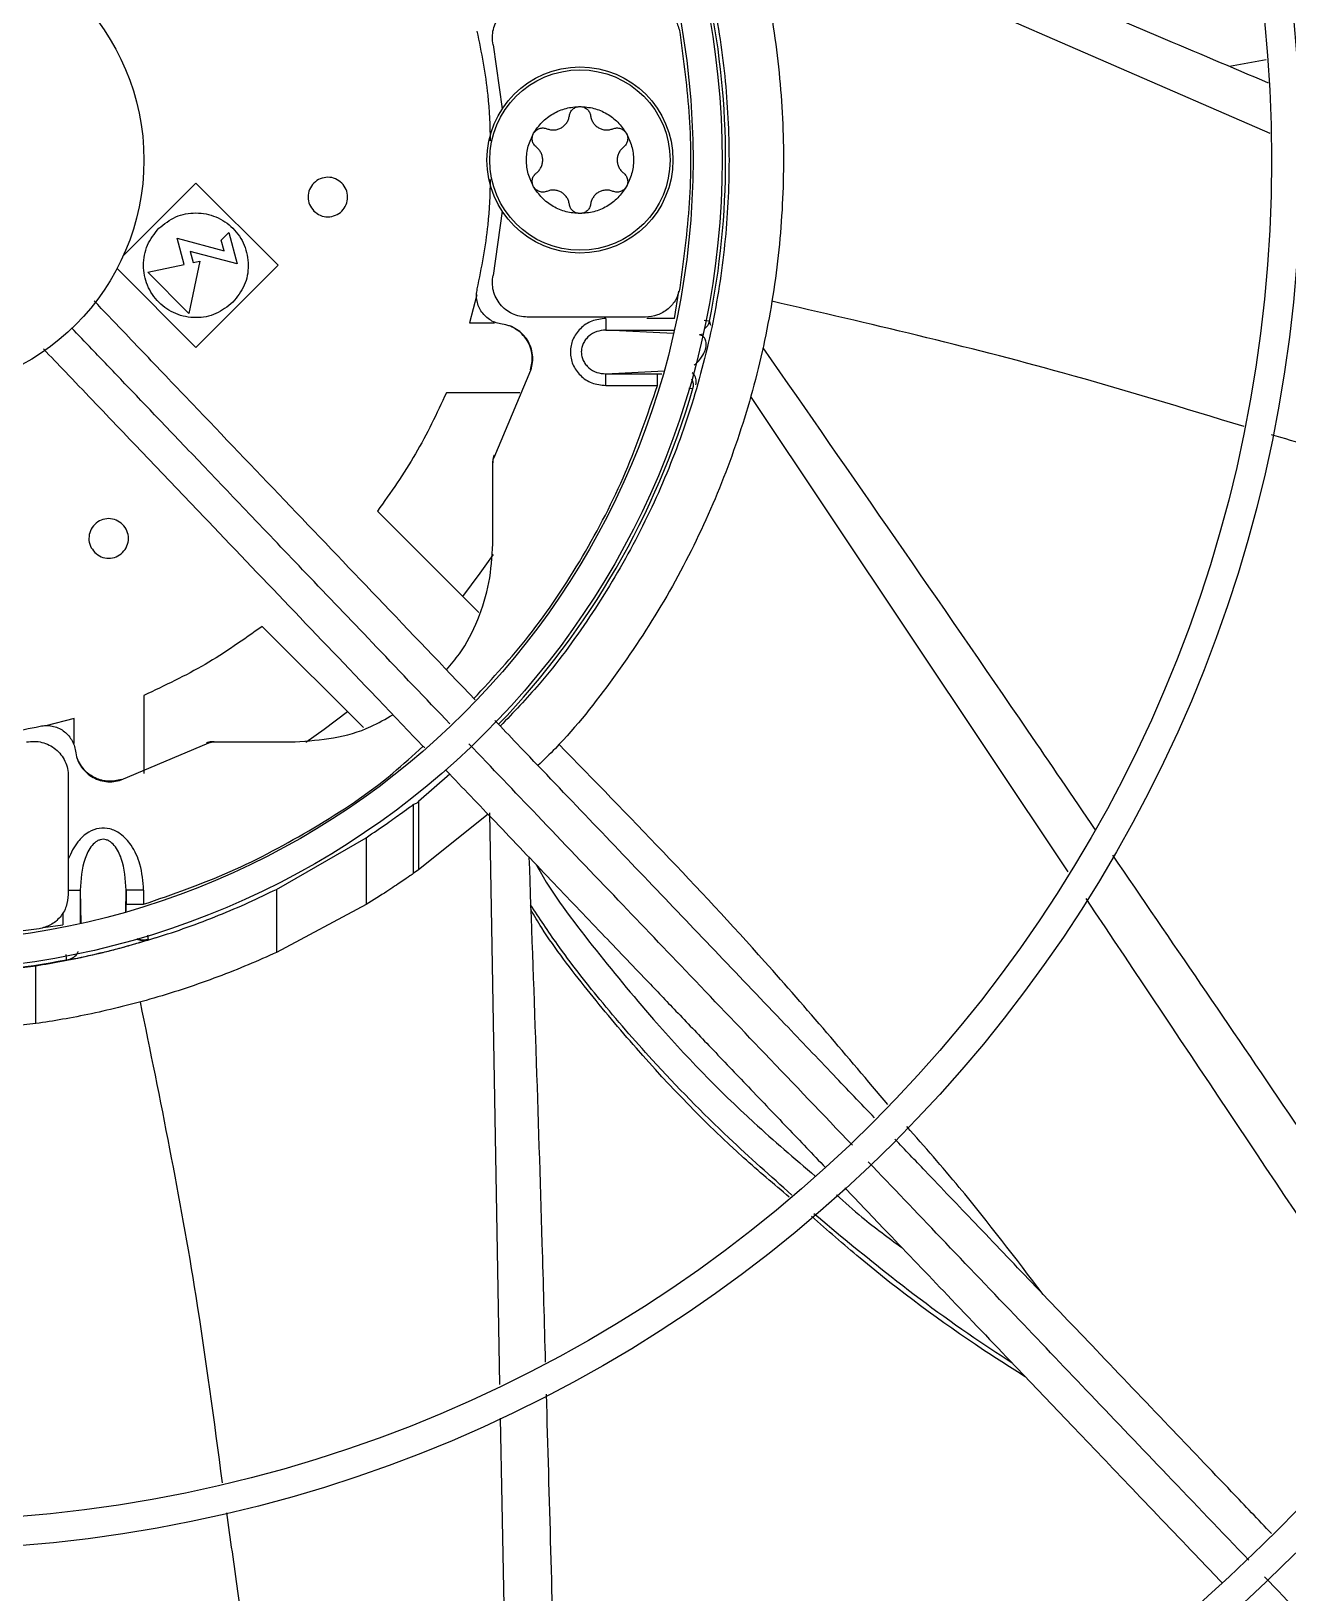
# Model space of a CAD drawing. Header units: inches. Extents: x 1229 to 1453, y -1023 to -720.
# Drawn here: x 1307.08 to 1311.33, y -810.11 to -804.82 of the extents above; entities that cross this region are included whole.
import ezdxf

# ---------------------------------------------------------------- set-up
doc = ezdxf.new("R2010")
doc.units = ezdxf.units.IN
doc.header["$MEASUREMENT"] = 0

msp = doc.modelspace()

# ---------------------------------------------------------------- linework, layer by layer
at = {"color": 18, "linetype": 'Continuous', "lineweight": 25, "true_color": 0x000000}
for p, q in [((1311.2742, -805.1707), (1309.4975, -804.3972)), ((1308.6434, -804.8704), (1308.6743, -805.088)), ((1311.2607, -804.9219), (1311.1368, -804.9438)), ((1307.3919, -805.5839), (1307.6372, -805.3386)), ((1307.6372, -805.3386), (1307.9156, -805.617)), ((1308.6743, -805.4336), (1308.6434, -805.6512)), ((1307.5973, -805.6145), (1307.5734, -805.5254)), ((1307.5734, -805.5254), (1307.7327, -805.5681)), ((1307.7228, -805.5314), (1307.7486, -805.5057)), ((1307.7327, -805.5681), (1307.7228, -805.5314)), ((1307.7486, -805.5057), (1307.7772, -805.6126)), ((1307.6511, -805.6031), (1307.6136, -805.7799)), ((1307.618, -805.5699), (1307.6282, -805.608)), ((1307.7772, -805.6126), (1307.618, -805.5699)), ((1307.6282, -805.608), (1307.6511, -805.6031)), ((1307.6372, -805.8954), (1307.3702, -805.6284)), ((1307.4744, -805.6407), (1307.5973, -805.6145)), ((1307.6136, -805.7799), (1307.4744, -805.6407)), ((1307.9156, -805.617), (1307.6372, -805.8954)), ((1309.2576, -805.7969), (1309.2719, -805.7049)), ((1308.5888, -805.7168), (1308.5636, -805.812)), ((1308.5636, -805.812), (1308.6487, -805.812)), ((1309.1594, -805.7923), (1308.7593, -805.7923)), ((1309.2576, -805.7969), (1309.1645, -805.7969)), ((1309.3808, -805.8209), (1309.3763, -805.8061)), ((1309.2545, -805.8479), (1309.0253, -805.8363)), ((1309.0253, -805.8363), (1309.2571, -805.8363)), ((1308.6467, -806.2679), (1308.7718, -805.9714)), ((1308.7718, -805.9714), (1308.7699, -805.9711)), ((1309.0253, -805.9845), (1309.2223, -805.9746)), ((1309.0253, -805.9845), (1309.1999, -805.9845)), ((1309.0253, -806.0239), (1309.1999, -806.0239)), ((1309.1999, -805.9845), (1309.215, -805.9845)), ((1308.7345, -806.0482), (1308.4856, -806.0482)), ((1310.5911, -807.6698), (1309.5162, -806.0608)), ((1308.6424, -806.2776), (1308.6424, -806.286)), ((1308.6424, -806.56), (1308.6424, -806.286)), ((1308.6467, -806.2679), (1308.6467, -806.2598)), ((1308.2519, -806.4491), (1308.5948, -806.792)), ((1308.2049, -807.1816), (1307.8622, -806.8389)), ((1307.4613, -807.0725), (1307.4613, -807.3371)), ((1307.225, -807.1506), (1307.1298, -807.1758)), ((1307.225, -807.2357), (1307.225, -807.1506)), ((1307.3845, -807.3588), (1307.681, -807.2337)), ((1307.6729, -807.2336), (1307.681, -807.2337)), ((1307.6991, -807.2293), (1307.6906, -807.2293)), ((1307.6991, -807.2293), (1307.9731, -807.2293)), ((1307.2054, -807.3462), (1307.2054, -807.7463)), ((1308.4969, -807.3394), (1308.3912, -807.4322)), ((1307.3845, -807.3588), (1307.3842, -807.3568)), ((1308.3734, -807.442), (1308.3868, -807.4357)), ((1308.3734, -807.442), (1308.3734, -807.6754)), ((1308.3868, -807.4357), (1308.3912, -807.4322)), ((1308.3912, -807.4322), (1308.3912, -807.6627)), ((1308.6265, -807.4751), (1308.3912, -807.6627)), ((1308.6669, -809.4053), (1308.6324, -807.4705)), ((1307.9102, -807.729), (1308.214, -807.5541)), ((1308.214, -807.5541), (1308.214, -807.7801)), ((1308.3912, -807.6627), (1308.3734, -807.6754)), ((1307.2054, -807.7317), (1307.2457, -807.7317)), ((1307.2457, -807.7317), (1307.2474, -807.8444)), ((1307.2457, -807.7317), (1307.2457, -807.8448)), ((1307.4001, -807.8058), (1307.4012, -807.7317)), ((1307.4012, -807.7317), (1307.4012, -807.7797)), ((1307.4602, -807.7317), (1307.4602, -807.7797)), ((1307.9102, -807.729), (1307.9102, -807.9423)), ((1307.1867, -807.8101), (1307.1867, -807.8493)), ((1307.4011, -807.8015), (1307.4012, -807.7797)), ((1308.214, -807.7801), (1307.9102, -807.9423)), ((1307.1202, -807.858), (1307.1867, -807.8493)), ((1307.4764, -807.8983), (1307.4758, -807.8989)), ((1307.199, -807.9673), (1307.2006, -807.9678)), ((1307.0952, -807.9889), (1306.8914, -808.014)), ((1307.0952, -808.1833), (1307.0952, -807.9889)), ((1307.0952, -808.1833), (1306.8914, -808.2055))]:
    msp.add_line(p, q, dxfattribs=at)
at = {"color": 18, "linetype": 'Continuous', "lineweight": 25, "true_color": 0x000000, "flags": 128}
for points in [[(1309.3548, -805.8502), (1309.3489, -805.8517), (1309.3422, -805.8523)], [(1308.5406, -806.7378), (1308.6003, -806.659), (1308.645, -806.5953)], [(1308.0099, -807.2308), (1308.0721, -807.1872), (1308.1508, -807.1275)]]:
    msp.add_lwpolyline(points, dxfattribs=at)
at = {"color": 18, "linetype": 'Continuous', "lineweight": 25, "true_color": 0x000000}
for centre, radius in [((1306.6739, -805.2608), 11.7126), ((1306.6739, -805.2608), 8.5704), ((1306.6739, -805.2608), 8.472), ((1306.6739, -805.2608), 6.6478), ((1306.6739, -805.2608), 6.5493), ((1306.6739, -805.2608), 4.7037), ((1306.6739, -805.2608), 4.6053), ((1306.6739, -805.2608), 2.745), ((1306.6739, -805.2608), 2.6465), ((1306.6739, -805.2608), 0.7874), ((1308.9376, -805.2608), 0.315), ((1308.9376, -805.2608), 0.3053)]:
    msp.add_circle(centre, radius, dxfattribs=at)
for centre, radius, start, end in [((1306.6739, -805.2608), 2.7569, 348.5929, 11.4071), ((1309.3377, -805.7983), 0.0394, 302.4223, 348.5824), ((1309.2825, -806.0225), 0.0394, 343.7311, 29.8927), ((1306.6739, -805.2608), 2.7569, 316.1598, 343.7218), ((1306.6739, -805.2608), 2.7569, 262.2932, 280.98), ((1306.6739, -805.2608), 12.9331, 283.26667, 346.73333)]:
    msp.add_arc(centre, radius, start, end, dxfattribs=at)
for points, knots in [([(1294.9643, -805.2608), (1294.9692, -805.0053), (1294.9788, -804.4944), (1295.0568, -803.7313), (1295.181, -802.9748), (1295.3553, -802.228), (1295.5778, -801.4942), (1295.8479, -800.7766), (1296.1644, -800.0781), (1296.5259, -799.4019), (1296.9308, -798.7507), (1297.3774, -798.1274), (1297.8639, -797.5347), (1298.3881, -796.975), (1298.9477, -796.4508), (1299.5405, -795.9644), (1300.1637, -795.5177), (1300.8149, -795.1128), (1301.4912, -794.7513), (1302.1896, -794.4349), (1302.9073, -794.1648), (1303.641, -793.9422), (1304.3878, -793.7681), (1305.1444, -793.6432), (1305.9075, -793.568), (1306.6739, -793.5429), (1307.4402, -793.568), (1308.2033, -793.6432), (1308.9599, -793.7681), (1309.7067, -793.9422), (1310.4404, -794.1648), (1311.1581, -794.4349), (1311.8565, -794.7513), (1312.5328, -795.1128), (1313.184, -795.5177), (1313.8073, -795.9644), (1314.4, -796.4508), (1314.9597, -796.975), (1315.4838, -797.5347), (1315.9703, -798.1274), (1316.4169, -798.7507), (1316.8218, -799.4019), (1317.1833, -800.0781), (1317.4998, -800.7766), (1317.7699, -801.4942), (1317.9924, -802.228), (1318.1667, -802.9748), (1318.2909, -803.7313), (1318.3689, -804.4944), (1318.3786, -805.0053), (1318.3834, -805.2608)], [0, 0, 0, 0, 0.020833, 0.041667, 0.0625, 0.083333, 0.104167, 0.125, 0.145833, 0.166667, 0.1875, 0.208333, 0.229167, 0.25, 0.270833, 0.291667, 0.3125, 0.333333, 0.354167, 0.375, 0.395833, 0.416667, 0.4375, 0.458333, 0.479167, 0.5, 0.520833, 0.541667, 0.5625, 0.583333, 0.604167, 0.625, 0.645833, 0.666667, 0.6875, 0.708333, 0.729167, 0.75, 0.770833, 0.791667, 0.8125, 0.833333, 0.854167, 0.875, 0.895833, 0.916667, 0.9375, 0.958333, 0.979167, 1, 1, 1, 1]), ([(1308.8877, -803.3086), (1308.9493, -803.3818), (1309.0775, -803.5342), (1309.24, -803.7901), (1309.3806, -804.0669), (1309.4907, -804.3574), (1309.5699, -804.6577), (1309.6172, -804.9646), (1309.632, -805.2748), (1309.6142, -805.5849), (1309.564, -805.8914), (1309.482, -806.191), (1309.3689, -806.4802), (1309.2266, -806.7564), (1309.0543, -807.0143), (1308.9094, -807.1997), (1308.8153, -807.2907), (1308.7954, -807.3099)], [0, 0, 0, 0, 0.065205, 0.135665, 0.206125, 0.276585, 0.347045, 0.417505, 0.487965, 0.558425, 0.628885, 0.699345, 0.769805, 0.840265, 0.910725, 0.981186, 1, 1, 1, 1]), ([(1308.7531, -803.4372), (1308.7992, -803.4904), (1308.9076, -803.6156), (1309.0512, -803.8338), (1309.186, -804.0854), (1309.2934, -804.3501), (1309.3732, -804.6243), (1309.4243, -804.9053), (1309.4463, -805.19), (1309.4389, -805.4755), (1309.4022, -805.7587), (1309.3365, -806.0366), (1309.2426, -806.3063), (1309.1216, -806.5651), (1308.9739, -806.8092), (1308.823, -807.0151), (1308.7126, -807.1301), (1308.668, -807.1766)], [0, 0, 0, 0, 0.051393, 0.120749, 0.190107, 0.259464, 0.328821, 0.398178, 0.467535, 0.536892, 0.606249, 0.675606, 0.744963, 0.81432, 0.883677, 0.953035, 1, 1, 1, 1]), ([(1309.4434, -804.2368), (1309.9281, -804.4373), (1310.5375, -804.6892), (1311.144, -804.9467), (1311.268, -804.9994)], [0, 0, 0, 0, 0.7955568, 1, 1, 1, 1]), ([(1308.6434, -804.8704), (1308.6423, -804.8617), (1308.64, -804.8445), (1308.6438, -804.8184), (1308.6529, -804.7938), (1308.6672, -804.7718), (1308.686, -804.7535), (1308.7084, -804.7398), (1308.7332, -804.731), (1308.7506, -804.7299), (1308.7593, -804.7293)], [0, 0, 0, 0, 0.125, 0.250001, 0.374997, 0.5, 0.624996, 0.749999, 0.875018, 1, 1, 1, 1]), ([(1309.1594, -804.7293), (1309.1732, -804.7307), (1309.201, -804.7336), (1309.2372, -804.7556), (1309.2649, -804.7877), (1309.2722, -804.8146), (1309.2759, -804.828)], [0, 0, 0, 0, 0.249982, 0.500003, 0.749993, 1, 1, 1, 1]), ([(1308.6353, -805.1963), (1308.6336, -805.1446), (1308.6295, -805.0195), (1308.6046, -804.8968), (1308.59, -804.8248)], [0, 0, 0, 0, 0.413893, 1, 1, 1, 1]), ([(1309.2759, -804.828), (1309.2886, -804.9238), (1309.314, -805.1154), (1309.314, -805.4062), (1309.2886, -805.5978), (1309.2759, -805.6936)], [0, 0, 0, 0, 0.333333, 0.666667, 1, 1, 1, 1]), ([(1308.7808, -805.1702), (1308.7897, -805.1571), (1308.8076, -805.131), (1308.8462, -805.1024), (1308.8902, -805.0833), (1308.9218, -805.0809), (1308.9376, -805.0797)], [0, 0, 0, 0, 0.25, 0.50001, 0.750001, 1, 1, 1, 1]), ([(1308.826, -805.1549), (1308.83, -805.1562), (1308.838, -805.1589), (1308.8508, -805.1594), (1308.8632, -805.1571), (1308.8749, -805.1521), (1308.8851, -805.1445), (1308.8932, -805.1348), (1308.8992, -805.1236), (1308.9009, -805.1153), (1308.9017, -805.1112)], [0, 0, 0, 0, 0.125011, 0.250006, 0.375015, 0.500015, 0.625016, 0.749997, 0.875001, 1, 1, 1, 1]), ([(1308.9017, -805.1112), (1308.9027, -805.1069), (1308.9048, -805.0984), (1308.9133, -805.0882), (1308.9246, -805.0811), (1308.9333, -805.0802), (1308.9376, -805.0797)], [0, 0, 0, 0, 0.250018, 0.500039, 0.749991, 1, 1, 1, 1]), ([(1308.9376, -805.0797), (1308.942, -805.0802), (1308.9507, -805.0811), (1308.962, -805.0882), (1308.9705, -805.0984), (1308.9726, -805.1069), (1308.9736, -805.1112)], [0, 0, 0, 0, 0.249996, 0.500014, 0.750022, 1, 1, 1, 1]), ([(1308.9376, -805.0797), (1308.9534, -805.0809), (1308.9851, -805.0833), (1309.0291, -805.1024), (1309.0676, -805.131), (1309.0855, -805.1571), (1309.0945, -805.1702)], [0, 0, 0, 0, 0.250018, 0.500003, 0.750006, 1, 1, 1, 1]), ([(1308.9736, -805.1112), (1308.9744, -805.1153), (1308.9761, -805.1236), (1308.982, -805.1348), (1308.9902, -805.1445), (1309.0004, -805.1521), (1309.012, -805.1571), (1309.0245, -805.1594), (1309.0373, -805.1589), (1309.0452, -805.1562), (1309.0492, -805.1549)], [0, 0, 0, 0, 0.125008, 0.249988, 0.374997, 0.499996, 0.624993, 0.749999, 0.874992, 1, 1, 1, 1]), ([(1308.7808, -805.3513), (1308.7739, -805.3371), (1308.7602, -805.3085), (1308.7547, -805.2608), (1308.7602, -805.2131), (1308.7739, -805.1845), (1308.7808, -805.1702)], [0, 0, 0, 0, 0.25, 0.5, 0.75, 1, 1, 1, 1]), ([(1308.7901, -805.2171), (1308.7869, -805.2141), (1308.7806, -805.2081), (1308.7759, -805.1956), (1308.7755, -805.1822), (1308.779, -805.1742), (1308.7808, -805.1702)], [0, 0, 0, 0, 0.24999, 0.499996, 0.749992, 1, 1, 1, 1]), ([(1308.7808, -805.1702), (1308.7834, -805.1667), (1308.7885, -805.1596), (1308.8003, -805.1534), (1308.8135, -805.1511), (1308.8218, -805.1536), (1308.826, -805.1549)], [0, 0, 0, 0, 0.24999, 0.499993, 0.749963, 1, 1, 1, 1]), ([(1309.0492, -805.1549), (1309.0534, -805.1536), (1309.0618, -805.1511), (1309.075, -805.1534), (1309.0868, -805.1596), (1309.0919, -805.1667), (1309.0945, -805.1702)], [0, 0, 0, 0, 0.2499487, 0.5000075, 0.7500107, 1, 1, 1, 1]), ([(1309.0945, -805.1702), (1309.0963, -805.1742), (1309.0998, -805.1822), (1309.0993, -805.1956), (1309.0947, -805.2081), (1309.0883, -805.2141), (1309.0852, -805.2171)], [0, 0, 0, 0, 0.250016, 0.500021, 0.750002, 1, 1, 1, 1]), ([(1309.0945, -805.1702), (1309.1013, -805.1845), (1309.1151, -805.2131), (1309.1206, -805.2608), (1309.1151, -805.3085), (1309.1013, -805.3371), (1309.0945, -805.3513)], [0, 0, 0, 0, 0.25, 0.5, 0.75, 1, 1, 1, 1]), ([(1308.7901, -805.3045), (1308.7933, -805.3017), (1308.7996, -805.2961), (1308.8064, -805.2853), (1308.8107, -805.2734), (1308.8121, -805.2608), (1308.8107, -805.2482), (1308.8064, -805.2363), (1308.7996, -805.2255), (1308.7933, -805.2199), (1308.7901, -805.2171)], [0, 0, 0, 0, 0.125011, 0.250004, 0.375001, 0.5, 0.624999, 0.749996, 0.874989, 1, 1, 1, 1]), ([(1309.0852, -805.2171), (1309.082, -805.2199), (1309.0757, -805.2255), (1309.0689, -805.2363), (1309.0646, -805.2482), (1309.0632, -805.2608), (1309.0646, -805.2734), (1309.0689, -805.2853), (1309.0757, -805.2961), (1309.082, -805.3017), (1309.0852, -805.3045)], [0, 0, 0, 0, 0.125011, 0.250004, 0.375001, 0.5, 0.624999, 0.749996, 0.874989, 1, 1, 1, 1]), ([(1318.3834, -805.2608), (1318.3786, -805.5163), (1318.3689, -806.0272), (1318.2909, -806.7903), (1318.1667, -807.5468), (1317.9924, -808.2936), (1317.7699, -809.0274), (1317.4998, -809.745), (1317.1833, -810.4435), (1316.8218, -811.1197), (1316.4169, -811.7709), (1315.9703, -812.3942), (1315.4838, -812.9869), (1314.9597, -813.5466), (1314.4, -814.0708), (1313.8073, -814.5572), (1313.184, -815.0039), (1312.5328, -815.4088), (1311.8565, -815.7703), (1311.1581, -816.0867), (1310.4404, -816.3568), (1309.7067, -816.5794), (1308.9599, -816.7535), (1308.2033, -816.8784), (1307.4402, -816.9536), (1306.6739, -816.9787), (1305.9075, -816.9536), (1305.1444, -816.8784), (1304.3878, -816.7535), (1303.641, -816.5794), (1302.9073, -816.3568), (1302.1896, -816.0867), (1301.4912, -815.7702), (1300.8149, -815.4088), (1300.1637, -815.0039), (1299.5405, -814.5572), (1298.9477, -814.0708), (1298.3881, -813.5466), (1297.8639, -812.9869), (1297.3774, -812.3942), (1296.9308, -811.7709), (1296.5259, -811.1197), (1296.1644, -810.4435), (1295.8479, -809.745), (1295.5778, -809.0274), (1295.3553, -808.2936), (1295.181, -807.5468), (1295.0568, -806.7903), (1294.9788, -806.0272), (1294.9692, -805.5163), (1294.9643, -805.2608)], [0, 0, 0, 0, 0.020833, 0.041667, 0.0625, 0.083333, 0.104167, 0.125, 0.145833, 0.166667, 0.1875, 0.208333, 0.229167, 0.25, 0.270833, 0.291667, 0.3125, 0.333333, 0.354167, 0.375, 0.395833, 0.416667, 0.4375, 0.458333, 0.479167, 0.5, 0.520833, 0.541667, 0.5625, 0.583333, 0.604167, 0.625, 0.645833, 0.666667, 0.6875, 0.708333, 0.729167, 0.75, 0.770833, 0.791667, 0.8125, 0.833333, 0.854167, 0.875, 0.895833, 0.916667, 0.9375, 0.958333, 0.979167, 1, 1, 1, 1]), ([(1308.1315, -805.3387), (1308.1246, -805.3333), (1308.1108, -805.3223), (1308.0841, -805.3175), (1308.0579, -805.3226), (1308.0356, -805.3375), (1308.0207, -805.3598), (1308.0156, -805.386), (1308.0204, -805.4127), (1308.0314, -805.4265), (1308.0368, -805.4334)], [0, 0, 0, 0, 0.124991, 0.250006, 0.374998, 0.499989, 0.624997, 0.749994, 0.874992, 1, 1, 1, 1]), ([(1308.0368, -805.4334), (1308.0438, -805.4389), (1308.0576, -805.4498), (1308.0843, -805.4547), (1308.1104, -805.4495), (1308.1327, -805.4346), (1308.1476, -805.4123), (1308.1528, -805.3862), (1308.1479, -805.3595), (1308.137, -805.3457), (1308.1315, -805.3387)], [0, 0, 0, 0, 0.124991, 0.249983, 0.374998, 0.499989, 0.624997, 0.749994, 0.874992, 1, 1, 1, 1]), ([(1308.59, -805.6967), (1308.6046, -805.6248), (1308.6294, -805.5027), (1308.6335, -805.3783), (1308.6352, -805.3272)], [0, 0, 0, 0, 0.589248, 1, 1, 1, 1]), ([(1308.7808, -805.3513), (1308.779, -805.3474), (1308.7755, -805.3394), (1308.7759, -805.326), (1308.7806, -805.3135), (1308.7869, -805.3075), (1308.7901, -805.3045)], [0, 0, 0, 0, 0.250008, 0.500004, 0.75001, 1, 1, 1, 1]), ([(1309.0852, -805.3045), (1309.0883, -805.3075), (1309.0947, -805.3135), (1309.0993, -805.326), (1309.0998, -805.3394), (1309.0963, -805.3474), (1309.0945, -805.3513)], [0, 0, 0, 0, 0.249998, 0.499979, 0.749984, 1, 1, 1, 1]), ([(1308.826, -805.3667), (1308.8218, -805.368), (1308.8135, -805.3705), (1308.8003, -805.3682), (1308.7885, -805.362), (1308.7834, -805.3549), (1308.7808, -805.3513)], [0, 0, 0, 0, 0.250037, 0.500007, 0.75001, 1, 1, 1, 1]), ([(1308.9376, -805.4419), (1308.9218, -805.4407), (1308.8902, -805.4383), (1308.8462, -805.4192), (1308.8076, -805.3906), (1308.7897, -805.3644), (1308.7808, -805.3513)], [0, 0, 0, 0, 0.2499995, 0.4999904, 0.7499998, 1, 1, 1, 1]), ([(1308.9017, -805.4104), (1308.9009, -805.4063), (1308.8992, -805.398), (1308.8932, -805.3868), (1308.8851, -805.3771), (1308.8749, -805.3695), (1308.8632, -805.3645), (1308.8508, -805.3622), (1308.838, -805.3627), (1308.83, -805.3654), (1308.826, -805.3667)], [0, 0, 0, 0, 0.1249992, 0.2500029, 0.374984, 0.4999854, 0.624985, 0.7499936, 0.8749892, 1, 1, 1, 1]), ([(1309.0945, -805.3513), (1309.0855, -805.3644), (1309.0676, -805.3906), (1309.0291, -805.4192), (1308.9851, -805.4383), (1308.9534, -805.4407), (1308.9376, -805.4419)], [0, 0, 0, 0, 0.249994, 0.499997, 0.749982, 1, 1, 1, 1]), ([(1309.0492, -805.3667), (1309.0452, -805.3654), (1309.0373, -805.3627), (1309.0245, -805.3622), (1309.012, -805.3645), (1309.0004, -805.3695), (1308.9902, -805.3771), (1308.982, -805.3868), (1308.9761, -805.398), (1308.9744, -805.4063), (1308.9736, -805.4104)], [0, 0, 0, 0, 0.125008, 0.250001, 0.375007, 0.500004, 0.625003, 0.750012, 0.874992, 1, 1, 1, 1]), ([(1309.0945, -805.3513), (1309.0919, -805.3549), (1309.0868, -805.362), (1309.075, -805.3682), (1309.0618, -805.3705), (1309.0534, -805.368), (1309.0492, -805.3667)], [0, 0, 0, 0, 0.249989, 0.499993, 0.750051, 1, 1, 1, 1]), ([(1307.5119, -805.4917), (1307.5302, -805.4772), (1307.5668, -805.4482), (1307.6374, -805.4355), (1307.7067, -805.449), (1307.7657, -805.4885), (1307.8052, -805.5475), (1307.8188, -805.6168), (1307.806, -805.6874), (1307.777, -805.724), (1307.7625, -805.7423)], [0, 0, 0, 0, 0.125002, 0.250003, 0.375004, 0.5, 0.624999, 0.75, 0.875, 1, 1, 1, 1]), ([(1308.9376, -805.4419), (1308.9333, -805.4414), (1308.9246, -805.4405), (1308.9133, -805.4334), (1308.9048, -805.4232), (1308.9027, -805.4147), (1308.9017, -805.4104)], [0, 0, 0, 0, 0.250008, 0.49996, 0.749981, 1, 1, 1, 1]), ([(1308.9736, -805.4104), (1308.9726, -805.4147), (1308.9705, -805.4232), (1308.962, -805.4334), (1308.9507, -805.4405), (1308.942, -805.4414), (1308.9376, -805.4419)], [0, 0, 0, 0, 0.249977, 0.4999854, 0.7500032, 1, 1, 1, 1]), ([(1307.7625, -805.7423), (1307.7442, -805.7568), (1307.7076, -805.7858), (1307.637, -805.7986), (1307.5677, -805.785), (1307.5087, -805.7455), (1307.4692, -805.6865), (1307.4557, -805.6172), (1307.4684, -805.5466), (1307.4974, -805.51), (1307.5119, -805.4917)], [0, 0, 0, 0, 0.124997, 0.249999, 0.375001, 0.500004, 0.625001, 0.750002, 0.875004, 1, 1, 1, 1]), ([(1308.7593, -805.7923), (1308.7506, -805.7917), (1308.7332, -805.7906), (1308.7084, -805.7818), (1308.686, -805.7681), (1308.6672, -805.7497), (1308.6529, -805.7278), (1308.6438, -805.7032), (1308.64, -805.6771), (1308.6423, -805.6599), (1308.6434, -805.6512)], [0, 0, 0, 0, 0.1249821, 0.2500004, 0.3750038, 0.5000003, 0.6250028, 0.7499994, 0.8749997, 1, 1, 1, 1]), ([(1308.674, -805.8163), (1308.6673, -805.8151), (1308.6537, -805.8126), (1308.635, -805.8036), (1308.6184, -805.7913), (1308.6049, -805.7756), (1308.5947, -805.7576), (1308.5887, -805.7378), (1308.5866, -805.7171), (1308.5888, -805.7035), (1308.59, -805.6967)], [0, 0, 0, 0, 0.124969, 0.250016, 0.374949, 0.50001, 0.62494, 0.750007, 0.87497, 1, 1, 1, 1]), ([(1309.2759, -805.6936), (1309.2722, -805.707), (1309.2649, -805.7339), (1309.2372, -805.766), (1309.201, -805.788), (1309.1732, -805.7909), (1309.1594, -805.7923)], [0, 0, 0, 0, 0.250007, 0.499997, 0.750018, 1, 1, 1, 1]), ([(1308.5832, -807.0878), (1308.4732, -806.9727), (1308.2581, -806.7477), (1307.9388, -806.4136), (1307.7028, -806.1666), (1307.5457, -806.0022), (1307.4672, -805.92), (1307.3831, -805.832), (1307.3252, -805.7714), (1307.2927, -805.7375)], [0, 0, 0, 0, 0.256103, 0.500516, 0.742267, 0.804636, 0.865497, 0.924706, 1, 1, 1, 1]), ([(1311.1861, -806.163), (1310.9819, -806.1005), (1310.4545, -805.939), (1309.917, -805.8148), (1309.5877, -805.7388)], [0, 0, 0, 0, 0.387334, 1, 1, 1, 1]), ([(1308.7718, -805.9714), (1308.7741, -805.963), (1308.7786, -805.9461), (1308.7781, -805.9196), (1308.7722, -805.8939), (1308.7607, -805.8702), (1308.7443, -805.8495), (1308.7236, -805.8331), (1308.6999, -805.8211), (1308.6827, -805.8179), (1308.674, -805.8163)], [0, 0, 0, 0, 0.124819, 0.249649, 0.374525, 0.499472, 0.624503, 0.749611, 0.874806, 1, 1, 1, 1]), ([(1309.0253, -805.7969), (1309.0092, -805.7987), (1308.9773, -805.8022), (1308.9374, -805.8291), (1308.9154, -805.8607), (1308.9067, -805.8888), (1308.9045, -805.9104), (1308.9067, -805.932), (1308.9154, -805.9601), (1308.9374, -805.9917), (1308.9773, -806.0186), (1309.0092, -806.0221), (1309.0253, -806.0239)], [0, 0, 0, 0, 0.132079, 0.259805, 0.381601, 0.440895, 0.499999, 0.559043, 0.618398, 0.740195, 0.867921, 1, 1, 1, 1]), ([(1309.0253, -805.7969), (1309.0253, -805.802), (1309.0253, -805.8122), (1309.0253, -805.8251), (1309.0253, -805.8343), (1309.0253, -805.8356), (1309.0253, -805.8363)], [0, 0, 0, 0, 0.2500027, 0.5000004, 0.7499957, 1, 1, 1, 1]), ([(1309.3763, -805.8061), (1309.3753, -805.8058), (1309.374, -805.8055), (1309.3616, -805.8045), (1309.3583, -805.8042)], [0, 0, 0, 0, 0.732274, 1, 1, 1, 1]), ([(1308.4976, -807.1692), (1308.4147, -807.0825), (1308.2566, -806.9171), (1308.0332, -806.6833), (1307.8363, -806.4772), (1307.6662, -806.2992), (1307.5202, -806.1464), (1307.3958, -806.0163), (1307.297, -805.9129), (1307.2393, -805.8525), (1307.2164, -805.8285)], [0, 0, 0, 0, 0.1943214, 0.3704577, 0.5233705, 0.6554348, 0.7687193, 0.8650902, 0.9463458, 1, 1, 1, 1]), ([(1308.7699, -805.9711), (1308.7719, -805.9635), (1308.7763, -805.9476), (1308.7765, -805.9219), (1308.7711, -805.8955), (1308.7593, -805.8704), (1308.7421, -805.8486), (1308.7207, -805.8324), (1308.7048, -805.8235), (1308.6963, -805.8215), (1308.6961, -805.8215)], [0, 0, 0, 0, 0.128053, 0.266042, 0.411621, 0.561418, 0.71143, 0.857608, 0.996504, 1, 1, 1, 1]), ([(1309.0253, -805.8363), (1309.0149, -805.8373), (1308.994, -805.8392), (1308.9708, -805.8529), (1308.9566, -805.8679), (1308.9484, -805.881), (1308.9434, -805.8953), (1308.9417, -805.9104), (1308.9434, -805.9255), (1308.9484, -805.9398), (1308.9566, -805.9529), (1308.9708, -805.9679), (1308.994, -805.9816), (1309.0149, -805.9835), (1309.0253, -805.9845)], [0, 0, 0, 0, 0.127647, 0.253731, 0.317938, 0.377881, 0.439688, 0.499999, 0.560305, 0.622116, 0.682044, 0.746269, 0.872353, 1, 1, 1, 1]), ([(1309.3239, -805.9551), (1309.327, -805.9525), (1309.3342, -805.9468), (1309.345, -805.9346), (1309.3543, -805.9211), (1309.3595, -805.91), (1309.3617, -805.9042), (1309.3627, -805.901), (1309.3635, -805.8978), (1309.3642, -805.8946), (1309.3647, -805.8917), (1309.3651, -805.8882), (1309.3655, -805.8805), (1309.3643, -805.8734), (1309.3612, -805.8647), (1309.3561, -805.8584), (1309.3494, -805.8538), (1309.3446, -805.8528), (1309.3422, -805.8523)], [0, 0, 0, 0, 0.125667, 0.285709, 0.38249, 0.41798, 0.427526, 0.435847, 0.443425, 0.450875, 0.458843, 0.466921, 0.483322, 0.547434, 0.611137, 0.740131, 0.869232, 1, 1, 1, 1]), ([(1307.1215, -805.9002), (1307.1461, -805.9259), (1307.2014, -805.9838), (1307.2874, -806.0737), (1307.3794, -806.1701), (1307.4723, -806.2673), (1307.5663, -806.3657), (1307.7271, -806.5339), (1307.9546, -806.772), (1308.2048, -807.0338), (1308.3575, -807.1936), (1308.4119, -807.2505)], [0, 0, 0, 0, 0.057144, 0.128522, 0.199601, 0.271053, 0.344335, 0.418101, 0.644545, 0.873366, 1, 1, 1, 1]), ([(1309.5573, -805.8967), (1309.8568, -806.3274), (1310.2336, -806.8695), (1310.6051, -807.4146), (1310.6814, -807.5266)], [0, 0, 0, 0, 0.794562, 1, 1, 1, 1]), ([(1308.5788, -807.0833), (1308.6423, -807.0142), (1308.7793, -806.8653), (1308.95, -806.6067), (1309.0984, -806.3229), (1309.1663, -806.1228), (1309.1999, -806.0239)], [0, 0, 0, 0, 0.226919, 0.489144, 0.747424, 1, 1, 1, 1]), ([(1309.0253, -806.0239), (1309.0253, -806.0188), (1309.0253, -806.0086), (1309.0253, -805.9957), (1309.0253, -805.9865), (1309.0253, -805.9852), (1309.0253, -805.9845)], [0, 0, 0, 0, 0.2500031, 0.5000001, 0.7499959, 1, 1, 1, 1]), ([(1309.1999, -806.0239), (1309.1999, -806.0188), (1309.1999, -806.0086), (1309.1999, -805.9957), (1309.1999, -805.9865), (1309.1999, -805.9852), (1309.1999, -805.9845)], [0, 0, 0, 0, 0.2500031, 0.5000001, 0.7499959, 1, 1, 1, 1]), ([(1309.3301, -806.0212), (1309.3307, -806.0186), (1309.332, -806.013), (1309.3315, -806.004), (1309.3289, -805.9949), (1309.3244, -805.9868), (1309.32, -805.9827), (1309.318, -805.9808)], [0, 0, 0, 0, 0.184963, 0.385442, 0.597774, 0.81651, 1, 1, 1, 1]), ([(1308.4856, -806.0482), (1308.4526, -806.1185), (1308.3865, -806.259), (1308.2968, -806.3857), (1308.2519, -806.4491)], [0, 0, 0, 0, 0.499998, 1, 1, 1, 1]), ([(1309.3061, -806.033), (1309.3079, -806.0331), (1309.3172, -806.0337), (1309.3189, -806.0336), (1309.3203, -806.0336)], [0, 0, 0, 0, 0.19811, 1, 1, 1, 1]), ([(1313.0304, -806.816), (1312.8501, -806.7423), (1312.3595, -806.5416), (1311.7738, -806.335), (1311.3654, -806.2157), (1311.2786, -806.1904)], [0, 0, 0, 0, 0.314017, 0.854273, 1, 1, 1, 1]), ([(1308.6467, -806.2598), (1308.6454, -806.2626), (1308.6429, -806.2683), (1308.6425, -806.2745), (1308.6424, -806.2776)], [0, 0, 0, 0, 0.499994, 1, 1, 1, 1]), ([(1308.6424, -806.286), (1308.6425, -806.2829), (1308.6429, -806.2766), (1308.6454, -806.2708), (1308.6467, -806.2679)], [0, 0, 0, 0, 0.500207, 1, 1, 1, 1]), ([(1307.3893, -806.4941), (1307.3824, -806.4886), (1307.3686, -806.4776), (1307.3419, -806.4728), (1307.3157, -806.4779), (1307.2934, -806.4928), (1307.2785, -806.5151), (1307.2734, -806.5413), (1307.2782, -806.568), (1307.2892, -806.5818), (1307.2947, -806.5887)], [0, 0, 0, 0, 0.125009, 0.250002, 0.374995, 0.500005, 0.625, 0.750002, 0.875004, 1, 1, 1, 1]), ([(1307.2947, -806.5887), (1307.3016, -806.5942), (1307.3154, -806.6052), (1307.3421, -806.61), (1307.3682, -806.6048), (1307.3905, -806.5899), (1307.4055, -806.5676), (1307.4106, -806.5415), (1307.4058, -806.5148), (1307.3948, -806.501), (1307.3893, -806.4941)], [0, 0, 0, 0, 0.12501, 0.250004, 0.374998, 0.500009, 0.625006, 0.750004, 0.875003, 1, 1, 1, 1]), ([(1308.4855, -806.9856), (1308.5007, -806.9681), (1308.5448, -806.9175), (1308.5945, -806.8173), (1308.635, -806.6916), (1308.6399, -806.6039), (1308.6424, -806.56)], [0, 0, 0, 0, 0.1500946, 0.433399, 0.7166994, 1, 1, 1, 1]), ([(1307.8622, -806.8389), (1307.7988, -806.8837), (1307.672, -806.9734), (1307.5315, -807.0395), (1307.4613, -807.0725)], [0, 0, 0, 0, 0.500001, 1, 1, 1, 1]), ([(1307.9731, -807.2293), (1308.0168, -807.2266), (1308.1042, -807.2213), (1308.2171, -807.1884), (1308.2798, -807.1523), (1308.3045, -807.1381)], [0, 0, 0, 0, 0.3772621, 0.7545263, 1, 1, 1, 1]), ([(1306.7403, -807.2221), (1306.7914, -807.2205), (1306.9158, -807.2163), (1307.0379, -807.1915), (1307.1098, -807.1769)], [0, 0, 0, 0, 0.410746, 1, 1, 1, 1]), ([(1307.1098, -807.1769), (1307.1166, -807.1758), (1307.1302, -807.1735), (1307.1508, -807.1757), (1307.1706, -807.1816), (1307.1887, -807.1918), (1307.2043, -807.2053), (1307.2166, -807.222), (1307.2257, -807.2407), (1307.2281, -807.2542), (1307.2293, -807.261)], [0, 0, 0, 0, 0.124957, 0.249986, 0.374922, 0.499987, 0.624919, 0.749987, 0.874963, 1, 1, 1, 1]), ([(1309.9352, -808.5026), (1309.8889, -808.4542), (1309.7878, -808.3484), (1309.5375, -808.0864), (1309.1803, -807.7127), (1308.8529, -807.37), (1308.6747, -807.1836), (1308.6498, -807.1576)], [0, 0, 0, 0, 0.10835, 0.23655, 0.585439, 0.942123, 1, 1, 1, 1]), ([(1307.0643, -807.2303), (1307.0729, -807.2292), (1307.0902, -807.2269), (1307.1162, -807.2308), (1307.1408, -807.2398), (1307.1628, -807.2542), (1307.1811, -807.273), (1307.1948, -807.2953), (1307.2037, -807.3201), (1307.2048, -807.3375), (1307.2054, -807.3462)], [0, 0, 0, 0, 0.1250108, 0.2500147, 0.3750084, 0.5000003, 0.6250025, 0.7499986, 0.8750015, 1, 1, 1, 1]), ([(1307.4602, -807.7797), (1307.5589, -807.7453), (1307.7584, -807.6756), (1308.0402, -807.5238), (1308.2593, -807.3801), (1308.3727, -807.2757), (1308.4063, -807.2447)], [0, 0, 0, 0, 0.2857913, 0.5780338, 0.8747466, 1, 1, 1, 1]), ([(1307.6906, -807.2293), (1307.6875, -807.2295), (1307.6814, -807.2299), (1307.6757, -807.2324), (1307.6729, -807.2336)], [0, 0, 0, 0, 0.4999258, 1, 1, 1, 1]), ([(1307.681, -807.2337), (1307.6838, -807.2324), (1307.6896, -807.2298), (1307.6959, -807.2295), (1307.6991, -807.2293)], [0, 0, 0, 0, 0.499811, 1, 1, 1, 1]), ([(1309.8601, -808.595), (1309.7613, -808.4916), (1309.5732, -808.2948), (1309.3037, -808.0128), (1309.047, -807.7441), (1308.8025, -807.4883), (1308.6391, -807.3173), (1308.5619, -807.2365)], [0, 0, 0, 0, 0.228868, 0.435815, 0.623228, 0.822029, 1, 1, 1, 1]), ([(1309.9802, -808.4572), (1309.8428, -808.2948), (1309.487, -807.8746), (1309.1026, -807.4802), (1308.8667, -807.2382)], [0, 0, 0, 0, 0.386297, 1, 1, 1, 1]), ([(1307.2293, -807.261), (1307.231, -807.2696), (1307.2342, -807.2869), (1307.2461, -807.3106), (1307.2626, -807.3312), (1307.2832, -807.3477), (1307.307, -807.3592), (1307.3327, -807.3651), (1307.3591, -807.3656), (1307.376, -807.361), (1307.3845, -807.3588)], [0, 0, 0, 0, 0.125208, 0.250383, 0.3755, 0.500527, 0.625481, 0.750346, 0.875187, 1, 1, 1, 1]), ([(1307.2787, -807.3413), (1307.2774, -807.3406), (1307.2692, -807.3358), (1307.2569, -807.3228), (1307.2427, -807.3038), (1307.237, -807.2895), (1307.2343, -807.2825)], [0, 0, 0, 0, 0.056332, 0.380798, 0.697074, 1, 1, 1, 1]), ([(1307.2345, -807.2831), (1307.2346, -807.2832), (1307.2365, -807.2917), (1307.2455, -807.3074), (1307.26, -807.3276), (1307.2731, -807.3371), (1307.2789, -807.3413)], [0, 0, 0, 0, 0.006958, 0.351127, 0.713593, 1, 1, 1, 1]), ([(1307.3843, -807.3573), (1307.3703, -807.3604), (1307.3486, -807.3652), (1307.3186, -807.3605), (1307.2968, -807.3534), (1307.2843, -807.3451), (1307.2787, -807.3413)], [0, 0, 0, 0, 0.384942, 0.596379, 0.815696, 1, 1, 1, 1]), ([(1307.2789, -807.3413), (1307.2806, -807.3426), (1307.2893, -807.3499), (1307.3087, -807.3577), (1307.3348, -807.3635), (1307.3606, -807.3632), (1307.3765, -807.3589), (1307.3842, -807.3568)], [0, 0, 0, 0, 0.057973, 0.309073, 0.553272, 0.784913, 1, 1, 1, 1]), ([(1308.4852, -807.3273), (1308.5406, -807.3852), (1308.6587, -807.5087), (1308.8342, -807.6924), (1309.0049, -807.8711), (1309.1461, -808.0188), (1309.2667, -808.145), (1309.3785, -808.262), (1309.5044, -808.3938), (1309.6361, -808.5316), (1309.726, -808.6256), (1309.7687, -808.6703)], [0, 0, 0, 0, 0.129134, 0.275254, 0.409585, 0.527882, 0.605045, 0.691582, 0.789421, 0.899809, 1, 1, 1, 1]), ([(1308.214, -807.5541), (1308.2386, -807.5375), (1308.2852, -807.5058), (1308.3343, -807.4702), (1308.3654, -807.4473), (1308.3708, -807.4437), (1308.3734, -807.442)], [0, 0, 0, 0, 0.289962, 0.549996, 0.782911, 1, 1, 1, 1]), ([(1307.4602, -807.7317), (1307.458, -807.7022), (1307.4539, -807.6487), (1307.4239, -807.583), (1307.3866, -807.5417), (1307.3476, -807.5223), (1307.3088, -807.5203), (1307.2699, -807.5352), (1307.2311, -807.5705), (1307.2148, -807.6056), (1307.2054, -807.6258)], [0, 0, 0, 0, 0.200491, 0.362856, 0.481729, 0.572279, 0.652474, 0.738947, 0.849163, 1, 1, 1, 1]), ([(1307.4012, -807.7317), (1307.3988, -807.6955), (1307.3954, -807.6425), (1307.3685, -807.5867), (1307.3476, -807.5668), (1307.334, -807.5608), (1307.3235, -807.5592), (1307.3129, -807.5608), (1307.2993, -807.5668), (1307.2784, -807.5867), (1307.2515, -807.6425), (1307.2481, -807.6955), (1307.2457, -807.7317)], [0, 0, 0, 0, 0.268251, 0.392859, 0.448852, 0.475302, 0.500005, 0.524697, 0.551147, 0.607141, 0.731748, 1, 1, 1, 1]), ([(1310.7402, -807.6128), (1310.9394, -807.9039), (1311.3137, -808.4509), (1311.6832, -808.9997), (1311.8561, -809.2565)], [0, 0, 0, 0, 0.532089, 1, 1, 1, 1]), ([(1308.7648, -807.6198), (1308.7806, -808.0556), (1308.8012, -808.6255), (1308.8165, -809.1952), (1308.8201, -809.3292)], [0, 0, 0, 0, 0.764752, 1, 1, 1, 1]), ([(1308.7897, -807.6458), (1308.7907, -807.6476), (1308.8437, -807.7453), (1308.9782, -807.9199), (1309.218, -808.213), (1309.4708, -808.4743), (1309.6642, -808.6399), (1309.7343, -808.6998)], [0, 0, 0, 0, 0.004362, 0.233887, 0.462782, 0.805496, 1, 1, 1, 1]), ([(1308.3734, -807.6754), (1308.3708, -807.6773), (1308.3653, -807.6811), (1308.3338, -807.7029), (1308.2847, -807.7359), (1308.2382, -807.7649), (1308.214, -807.7801)], [0, 0, 0, 0, 0.221669, 0.457485, 0.716369, 1, 1, 1, 1]), ([(1307.2054, -807.7463), (1307.2039, -807.7602), (1307.2011, -807.7879), (1307.179, -807.8241), (1307.1469, -807.8518), (1307.12, -807.8592), (1307.1066, -807.8629)], [0, 0, 0, 0, 0.250004, 0.500009, 0.750019, 1, 1, 1, 1]), ([(1307.4602, -807.7317), (1307.4529, -807.7317), (1307.4416, -807.7317), (1307.4279, -807.7317), (1307.4185, -807.7317), (1307.4109, -807.7317), (1307.4035, -807.7317), (1307.4021, -807.7317), (1307.4012, -807.7317)], [0, 0, 0, 0, 0.239704, 0.368512, 0.500026, 0.631505, 0.760303, 1, 1, 1, 1]), ([(1307.5006, -807.8934), (1307.5366, -807.8816), (1307.6095, -807.8578), (1307.7156, -807.817), (1307.818, -807.7734), (1307.8794, -807.7438), (1307.9102, -807.729)], [0, 0, 0, 0, 0.242299, 0.490981, 0.744693, 1, 1, 1, 1]), ([(1311.7452, -809.3945), (1311.723, -809.3615), (1311.3587, -808.8178), (1310.994, -808.2724), (1310.6515, -807.7601)], [0, 0, 0, 0, 0.060733, 1, 1, 1, 1]), ([(1307.4012, -807.7797), (1307.4022, -807.7797), (1307.4042, -807.7797), (1307.4179, -807.7797), (1307.4373, -807.7797), (1307.4526, -807.7797), (1307.4602, -807.7797)], [0, 0, 0, 0, 0.250001, 0.49998, 0.749978, 1, 1, 1, 1]), ([(1309.6553, -808.7636), (1309.5835, -808.6999), (1309.4192, -808.554), (1309.2025, -808.3324), (1309.0108, -808.112), (1308.8734, -807.9366), (1308.8002, -807.826), (1308.7702, -807.7809)], [0, 0, 0, 0, 0.216617, 0.495989, 0.699866, 0.877434, 1, 1, 1, 1]), ([(1309.6465, -808.7707), (1309.5945, -808.7268), (1309.41, -808.5708), (1309.1825, -808.3339), (1308.9605, -808.069), (1308.8403, -807.9127), (1308.7831, -807.8184), (1308.7708, -807.7981)], [0, 0, 0, 0, 0.155108, 0.550215, 0.747896, 0.945655, 1, 1, 1, 1]), ([(1307.1066, -807.8629), (1307.0108, -807.8755), (1306.8193, -807.9009), (1306.539, -807.9013), (1306.3579, -807.8775), (1306.2726, -807.8663)], [0, 0, 0, 0, 0.34597, 0.691938, 1, 1, 1, 1]), ([(1307.5006, -807.8934), (1307.4642, -807.9043), (1307.3922, -807.926), (1307.287, -807.9521), (1307.1863, -807.9735), (1307.1258, -807.9837), (1307.0952, -807.9889)], [0, 0, 0, 0, 0.256872, 0.506924, 0.750537, 1, 1, 1, 1]), ([(1307.2006, -807.9678), (1307.2032, -807.9675), (1307.2077, -807.967), (1307.2353, -807.9618), (1307.2612, -807.9565), (1307.281, -807.9522), (1307.302, -807.9474), (1307.3244, -807.9421), (1307.3477, -807.9363), (1307.3827, -807.9272), (1307.4262, -807.9149), (1307.4656, -807.9027), (1307.4723, -807.9002), (1307.4758, -807.8989)], [0, 0, 0, 0, 0.144072, 0.257023, 0.303754, 0.348938, 0.392297, 0.436126, 0.485161, 0.536789, 0.66758, 0.831442, 1, 1, 1, 1]), ([(1307.437, -807.8972), (1307.4413, -807.8986), (1307.4499, -807.9014), (1307.4633, -807.9018), (1307.4717, -807.8998), (1307.4758, -807.8989)], [0, 0, 0, 0, 0.344015, 0.685484, 1, 1, 1, 1]), ([(1307.4764, -807.8983), (1307.4724, -807.8993), (1307.4639, -807.9013), (1307.4508, -807.9009), (1307.4425, -807.8982), (1307.4384, -807.8969)], [0, 0, 0, 0, 0.3211, 0.669696, 1, 1, 1, 1]), ([(1307.4764, -807.8983), (1307.4764, -807.8969), (1307.4763, -807.8952), (1307.4751, -807.8859), (1307.4749, -807.8839)], [0, 0, 0, 0, 0.788272, 1, 1, 1, 1]), ([(1307.9102, -807.9423), (1307.879, -807.9563), (1307.8169, -807.9842), (1307.7131, -808.0254), (1307.6055, -808.0635), (1307.4963, -808.0975), (1307.3883, -808.1265), (1307.284, -808.1504), (1307.1846, -808.1697), (1307.125, -808.1788), (1307.0952, -808.1833)], [0, 0, 0, 0, 0.132116, 0.263421, 0.392324, 0.518202, 0.641212, 0.761977, 0.881315, 1, 1, 1, 1]), ([(1307.1967, -807.9491), (1307.1971, -807.9525), (1307.1984, -807.9649), (1307.1987, -807.9662), (1307.199, -807.9673)], [0, 0, 0, 0, 0.272213, 1, 1, 1, 1]), ([(1307.2006, -807.9678), (1307.2069, -807.9658), (1307.2198, -807.9619), (1307.2334, -807.9512), (1307.2378, -807.9425), (1307.2391, -807.9399)], [0, 0, 0, 0, 0.400641, 0.826223, 1, 1, 1, 1]), ([(1307.7273, -809.7372), (1307.6994, -809.5264), (1307.6273, -808.9806), (1307.5172, -808.441), (1307.4496, -808.1098)], [0, 0, 0, 0, 0.386252, 1, 1, 1, 1]), ([(1310.5057, -809.0996), (1310.4129, -808.9776), (1310.2653, -808.7833), (1310.1045, -808.6), (1310.0447, -808.5319)], [0, 0, 0, 0, 0.628598, 1, 1, 1, 1]), ([(1311.2796, -809.9095), (1311.2344, -809.8622), (1311.1187, -809.7411), (1310.9206, -809.5338), (1310.695, -809.2978), (1310.4762, -809.0687), (1310.2832, -808.8668), (1310.1287, -808.7051), (1310.0382, -808.6104), (1310.0041, -808.5748)], [0, 0, 0, 0, 0.106777, 0.27357, 0.467155, 0.637763, 0.78802, 0.920207, 1, 1, 1, 1]), ([(1311.2023, -809.9995), (1311.1101, -809.9031), (1310.932, -809.7167), (1310.6728, -809.4455), (1310.4174, -809.1782), (1310.1663, -808.9154), (1309.9957, -808.7369), (1309.9138, -808.6512)], [0, 0, 0, 0, 0.215401, 0.416421, 0.60434, 0.810084, 1, 1, 1, 1]), ([(1309.8062, -808.7628), (1309.8346, -808.7884), (1309.905, -808.8518), (1309.9819, -808.9079), (1310.0277, -808.9414)], [0, 0, 0, 0, 0.403279, 1, 1, 1, 1]), ([(1309.8343, -808.7389), (1309.8826, -808.7895), (1309.9986, -808.9109), (1310.1906, -809.1118), (1310.3974, -809.3283), (1310.6059, -809.5464), (1310.814, -809.7641), (1310.9842, -809.9423), (1311.0851, -810.0479), (1311.1105, -810.0744)], [0, 0, 0, 0, 0.11322, 0.271448, 0.450246, 0.598735, 0.76149, 0.940153, 1, 1, 1, 1]), ([(1310.4013, -809.3323), (1310.3646, -809.3085), (1310.2165, -809.2126), (1309.9916, -809.0449), (1309.8099, -808.8941), (1309.7298, -808.8275)], [0, 0, 0, 0, 0.155681, 0.627692, 1, 1, 1, 1]), ([(1310.4454, -809.3785), (1310.3982, -809.3486), (1310.2037, -809.2254), (1309.9605, -809.0447), (1309.7756, -808.8828), (1309.7211, -808.835)], [0, 0, 0, 0, 0.184185, 0.759429, 1, 1, 1, 1]), ([(1308.8231, -809.4374), (1308.8333, -809.7901), (1308.8524, -810.4523), (1308.8666, -811.1135), (1308.8732, -811.4225)], [0, 0, 0, 0, 0.532574, 1, 1, 1, 1]), ([(1308.7053, -811.4825), (1308.7046, -811.4419), (1308.692, -810.7885), (1308.6801, -810.1335), (1308.669, -809.5191)], [0, 0, 0, 0, 0.06208, 1, 1, 1, 1]), ([(1307.8999, -811.6901), (1307.8921, -811.495), (1307.8708, -810.9651), (1307.8155, -810.3472), (1307.7545, -809.9272), (1307.7416, -809.8388)], [0, 0, 0, 0, 0.314992, 0.855866, 1, 1, 1, 1]), ([(1312.5297, -811.3886), (1312.3988, -811.2516), (1312.1468, -810.9879), (1311.8048, -810.63), (1311.5109, -810.3225), (1311.3386, -810.1422), (1311.2555, -810.0552)], [0, 0, 0, 0, 0.30978, 0.596486, 0.805334, 1, 1, 1, 1])]:
    msp.add_open_spline(points, degree=3, knots=knots, dxfattribs=at)

doc.saveas('drawing.dxf')
